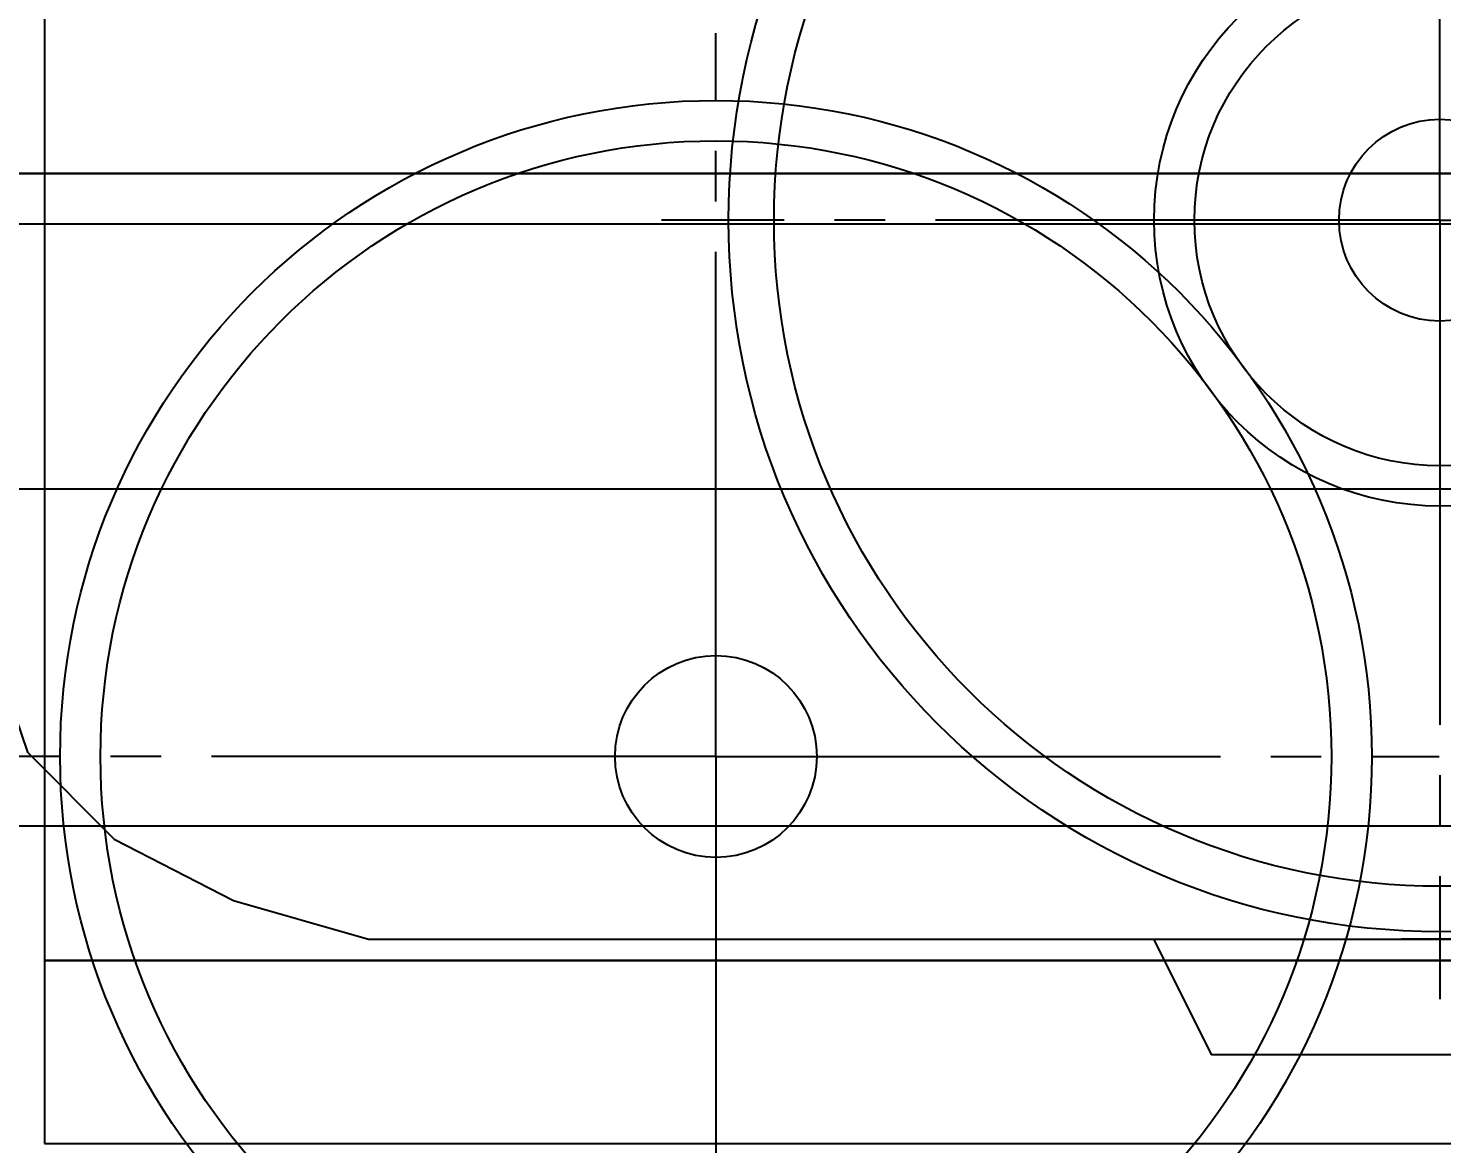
# Model space of a CAD drawing. Extents: x -381 to 213, y -63 to 250.
# Drawn here: x -60.81 to -18.79, y 115.6 to 148.75 of the extents above; entities that cross this region are included whole.
import ezdxf

# ---------------------------------------------------------------- set-up
doc = ezdxf.new("R2010")
doc.units = 0
doc.header["$MEASUREMENT"] = 0
for name, pattern in [('K5LT65535', [0]), ('K5LT_AXLED', [19.5, 15, -1.5, 1.5, -1.5]), ('K5LT_BASIC', [0]), ('K5LT_THIN', [0])]:
    doc.linetypes.add(name, pattern=pattern)
doc.layers.add('Системный слой', color=7, linetype='Continuous')
doc.styles.add('K5_DIMSTYLE', font='win_eskd.shx', dxfattribs={"width": 0.7, "oblique": 15, "bigfont": 'b_eskd.shx'})
doc.styles.add('K5_TEXTSTYLE', font='win_eskd.shx', dxfattribs={"width": 0.7, "oblique": 15, "bigfont": 'b_eskd.shx'})
doc.dimstyles.new('K5_DIMSTYLE14', dxfattribs={"dimtxt": 5, "dimasz": 1, "dimexe": 2, "dimexo": 0, "dimgap": 1, "dimtad": 1, "dimtxsty": 'K5_DIMSTYLE', "dimblk1": 'K5_OUTSIDE', "dimblk2": 'K5_OUTSIDE', "dimsah": 1, "dimcen": 5, "dimdle": 5, "dimclrd": 7, "dimclre": 7, "dimclrt": 7, "dimadec": 0, "dimazin": 0, "dimtfac": 0.666, "dimtdec": 4, "dimtmove": 0, "dimatfit": 3, "dimfxl": 0, "dimtvp": 1, "dimtolj": 1, "dimtzin": 0, "dimarcsym": 0})

# ---------------------------------------------------------------- blocks, each defined once
blk = doc.blocks.new('*D')
at = {"layer": 'Системный слой', "color": 7, "linetype": 'K5LT_THIN'}
for p, q in [((-149.074, 155.368), (-149.074, 203.891)), ((121.111, 135.447), (121.111, 203.891)), ((-149.074, 201.891), (-144.074, 202.549)), ((-144.074, 202.549), (-144.574, 201.891)), ((116.611, 201.891), (116.111, 202.549)), ((116.111, 202.549), (121.111, 201.891)), ((-144.074, 201.233), (-149.074, 201.891)), ((-149.074, 201.891), (121.111, 201.891)), ((-144.574, 201.891), (-144.074, 201.233)), ((121.111, 201.891), (116.111, 201.233)), ((116.111, 201.233), (116.611, 201.891)), ((-62.851, 194.699), (-160.397, 194.699)), ((-159.056, 189.699), (-158.397, 194.699)), ((-158.397, 194.699), (-157.739, 189.699)), ((-158.397, 194.699), (-158.397, 109.096)), ((-158.397, 190.199), (-159.056, 189.699)), ((-157.739, 189.699), (-158.397, 190.199)), ((-158.397, 109.096), (-159.056, 114.096)), ((-159.056, 114.096), (-158.397, 113.596)), ((-158.397, 113.596), (-157.739, 114.096)), ((-157.739, 114.096), (-158.397, 109.096)), ((-51.176, 109.096), (-160.397, 109.096))]:
    blk.add_line(p, q, dxfattribs=at)
at = {"layer": 'Системный слой'}
for points in [[(-144.574, 201.891), (-144.074, 202.549), (-149.074, 201.891), (-144.574, 201.891)], [(121.111, 201.891), (116.611, 201.891), (116.111, 202.549), (121.111, 201.891)], [(-144.074, 201.233), (-144.574, 201.891), (-149.074, 201.891), (-144.074, 201.233)], [(116.611, 201.891), (121.111, 201.891), (116.111, 201.233), (116.611, 201.891)], [(-158.397, 190.199), (-158.397, 194.699), (-159.056, 189.699), (-158.397, 190.199)], [(-157.739, 189.699), (-158.397, 194.699), (-158.397, 190.199), (-157.739, 189.699)], [(-158.397, 109.096), (-158.397, 113.596), (-159.056, 114.096), (-158.397, 109.096)], [(-158.397, 109.096), (-157.739, 114.096), (-158.397, 113.596), (-158.397, 109.096)]]:
    blk.add_solid(points, dxfattribs=at)
at = {"layer": 'Системный слой', "color": 7, "style": 'K5_TEXTSTYLE', "oblique": 20, "width": 0.7}
blk.add_text('270,18', height=5, dxfattribs=at).set_placement((-22.637, 204.426))
blk.add_text('85,6', height=5, rotation=90, dxfattribs=at).set_placement((-160.932, 145.981))
blk = doc.blocks.new('K5_OUTSIDE')
at = {"color": 7, "linetype": 'K5LT_THIN'}
for p, q in [((0, 0), (-5, 0.658)), ((-5, 0.658), (-4.5, 0)), ((0, 0), (-7, 0)), ((-4.5, 0), (-5, -0.658)), ((-5, -0.658), (0, 0))]:
    blk.add_line(p, q, dxfattribs=at)
for points in [[(0, 0), (-4.5, 0), (-5, 0.658), (0, 0)], [(-4.5, 0), (0, 0), (-5, -0.658), (-4.5, 0)]]:
    blk.add_solid(points)
blk = doc.blocks.new('*U')
at = {"layer": 'Системный слой', "color": 5, "linetype": 'K5LT_BASIC'}
for p, q in [((107.35, 106.308), (-120.65, 106.308)), ((-120.65, 96.308), (107.35, 96.308)), ((-41.505, 21.831), (-41.505, -22.169)), ((156.17, 1.223), (-168.83, 1.223)), ((-46.622, 1.223), (33.378, 1.223)), ((-168.83, -0.277), (156.17, -0.277)), ((-41.505, -22.169), (43.495, -22.169)), ((43.495, -22.17), (-41.505, -22.17)), ((-41.505, -22.17), (-41.505, -27.611)), ((-41.505, -27.611), (43.495, -27.611))]:
    blk.add_line(p, q, dxfattribs=at)
at = {"layer": 'Системный слой', "color": 30, "linetype": 'K5LT_AXLED'}
for p, q in [((-0.009, -0.168), (-0.009, 22.982)), ((-0.009, -0.168), (-0.009, 21.632)), ((-0.009, -0.168), (-0.009, 9.132)), ((-21.536, -16.111), (-21.536, 5.389)), ((-21.536, -16.111), (-21.536, 4.189)), ((-0.009, -0.168), (-23.159, -0.168)), ((-0.009, -0.168), (-21.809, -0.168)), ((-0.009, -0.168), (-9.309, -0.168)), ((-0.009, -0.168), (23.141, -0.168)), ((-0.009, -0.168), (-0.009, -23.318)), ((-0.009, -0.168), (21.791, -0.168)), ((-0.009, -0.168), (-0.009, -21.968)), ((-0.009, -0.168), (9.291, -0.168)), ((-0.009, -0.168), (-0.009, -9.468)), ((-21.536, -16.111), (-43.036, -16.111)), ((-21.536, -16.111), (-41.836, -16.111)), ((-21.536, -16.111), (-0.036, -16.111)), ((-21.536, -16.111), (-21.536, -37.611)), ((-21.536, -16.111), (-1.236, -16.111)), ((-21.536, -16.111), (-21.536, -36.411))]:
    blk.add_line(p, q, dxfattribs=at)
blk = doc.blocks.new('*F')
at = {"layer": 'Системный слой', "color": 5, "linetype": 'K5LT65535'}
for points in [[(-51.58, 12.152), (-51.58, 15.788), (-42.68, 41.722), (-39.714, 44.689), (1.149, 44.689), (2.728, 43.11), (2.728, -18.333), (0.766, -21.534), (-1.148, -21.534)], [(61.31, -34.166), (-32.345, -34.121), (-47.082, -29.094), (-58.662, -6.988), (-60.958, -2.49), (-65.073, -0.385), (-75.983, 2.103), (-86.605, 2.103), (-95.888, 2.103), (-104.022, -0.385), (-108.998, -5.361), (-114.262, -13.687), (-130.243, -13.687), (-130.243, 12.152), (-51.58, 12.152), (-42.01, -15.983), (-39.427, -18.567), (-35.886, -20.385), (-31.867, -21.534), (54.835, -21.534), (57.084, -19.285), (57.084, 15.692), (64.596, 15.692), (64.622, 7.622)], [(20.671, -21.534), (19.427, -24.979), (-6.794, -24.979), (-8.516, -21.534)]]:
    blk.add_lwpolyline(points, dxfattribs=at)
at = {"layer": 'Системный слой', "color": 5, "linetype": 'K5LT_BASIC'}
for centre, radius in [((-0.009, -0.168), 21.15), ((-0.009, -0.168), 19.8), ((-0.009, -0.168), 8.5), ((-0.009, -0.168), 7.3), ((-21.536, -16.111), 19.5), ((-0.009, -0.168), 3), ((-21.536, -16.111), 18.3), ((-21.536, -16.111), 3)]:
    blk.add_circle(centre, radius, dxfattribs=at)
at = {"layer": 'Системный слой'}
blk.add_blockref('*U', (0, 0), dxfattribs=at)
blk.add_blockref('*U', (0, 0), dxfattribs=at)
blk.add_blockref('*U', (0, 0), dxfattribs=at)
blk.add_blockref('*U', (0, 0), dxfattribs=at)
blk.add_blockref('*U', (0, 0), dxfattribs=at)
blk.add_blockref('*U', (0, 0), dxfattribs=at)
blk.add_blockref('*U', (0, 0), dxfattribs=at)
blk.add_blockref('*U', (0, 0), dxfattribs=at)
blk.add_blockref('*U', (0, 0), dxfattribs=at)
blk.add_blockref('*U', (0, 0), dxfattribs=at)
blk.add_blockref('*U', (0, 0), dxfattribs=at)
blk.add_blockref('*U', (0, 0), dxfattribs=at)
blk.add_blockref('*U', (0, 0), dxfattribs=at)
blk.add_blockref('*U', (0, 0), dxfattribs=at)
blk.add_blockref('*U', (0, 0), dxfattribs=at)
blk.add_blockref('*U', (0, 0), dxfattribs=at)
blk.add_blockref('*U', (0, 0), dxfattribs=at)
blk.add_blockref('*U', (0, 0), dxfattribs=at)
blk.add_blockref('*U', (0, 0), dxfattribs=at)
blk.add_blockref('*U', (0, 0), dxfattribs=at)
blk.add_blockref('*U', (0, 0), dxfattribs=at)
blk.add_blockref('*U', (0, 0), dxfattribs=at)
blk.add_blockref('*U', (0, 0), dxfattribs=at)
blk.add_blockref('*U', (0, 0), dxfattribs=at)
blk.add_blockref('*U', (0, 0), dxfattribs=at)
blk.add_blockref('*U', (0, 0), dxfattribs=at)
blk.add_blockref('*U', (0, 0), dxfattribs=at)
blk.add_blockref('*U', (0, 0), dxfattribs=at)
blk.add_blockref('*U', (0, 0), dxfattribs=at)
blk.add_blockref('*U', (0, 0), dxfattribs=at)
blk.add_blockref('*U', (0, 0), dxfattribs=at)
blk.add_blockref('*U', (0, 0), dxfattribs=at)
blk.add_blockref('*U', (0, 0), dxfattribs=at)
blk.add_blockref('*U', (0, 0), dxfattribs=at)
blk.add_blockref('*U', (0, 0), dxfattribs=at)
blk.add_blockref('*U', (0, 0), dxfattribs=at)
blk.add_blockref('*U', (0, 0), dxfattribs=at)
blk.add_blockref('*U', (0, 0), dxfattribs=at)
blk.add_blockref('*U', (0, 0), dxfattribs=at)
blk.add_blockref('*U', (0, 0), dxfattribs=at)
blk.add_blockref('*U', (0, 0), dxfattribs=at)
blk.add_blockref('*U', (0, 0), dxfattribs=at)
blk.add_blockref('*U', (0, 0), dxfattribs=at)
blk.add_blockref('*U', (0, 0), dxfattribs=at)
blk.add_blockref('*U', (0, 0), dxfattribs=at)
blk.add_blockref('*U', (0, 0), dxfattribs=at)
blk.add_blockref('*U', (0, 0), dxfattribs=at)
blk.add_blockref('*U', (0, 0), dxfattribs=at)
blk.add_blockref('*U', (0, 0), dxfattribs=at)
blk.add_blockref('*U', (0, 0), dxfattribs=at)
blk.add_blockref('*U', (0, 0), dxfattribs=at)
blk.add_blockref('*U', (0, 0), dxfattribs=at)
blk.add_blockref('*U', (0, 0), dxfattribs=at)
blk.add_blockref('*U', (0, 0), dxfattribs=at)
blk.add_blockref('*U', (0, 0), dxfattribs=at)
blk.add_blockref('*U', (0, 0), dxfattribs=at)
blk.add_blockref('*U', (0, 0), dxfattribs=at)
blk.add_blockref('*U', (0, 0), dxfattribs=at)
blk.add_blockref('*U', (0, 0), dxfattribs=at)
blk.add_blockref('*U', (0, 0), dxfattribs=at)
blk.add_blockref('*U', (0, 0), dxfattribs=at)
blk.add_blockref('*U', (0, 0), dxfattribs=at)
blk.add_blockref('*U', (0, 0), dxfattribs=at)
blk.add_blockref('*U', (0, 0), dxfattribs=at)
blk.add_blockref('*U', (0, 0), dxfattribs=at)
blk.add_blockref('*U', (0, 0), dxfattribs=at)
blk.add_blockref('*U', (0, 0), dxfattribs=at)
blk.add_blockref('*U', (0, 0), dxfattribs=at)
blk.add_blockref('*U', (0, 0), dxfattribs=at)
blk.add_blockref('*U', (0, 0), dxfattribs=at)
blk.add_blockref('*U', (0, 0), dxfattribs=at)
blk.add_blockref('*U', (0, 0), dxfattribs=at)
blk.add_blockref('*U', (0, 0), dxfattribs=at)
blk.add_blockref('*U', (0, 0), dxfattribs=at)
blk.add_blockref('*U', (0, 0), dxfattribs=at)
blk.add_blockref('*U', (0, 0), dxfattribs=at)
blk.add_blockref('*U', (0, 0), dxfattribs=at)
blk.add_blockref('*U', (0, 0), dxfattribs=at)
blk.add_blockref('*U', (0, 0), dxfattribs=at)
blk.add_blockref('*U', (0, 0), dxfattribs=at)
blk.add_blockref('*U', (0, 0), dxfattribs=at)
blk.add_blockref('*U', (0, 0), dxfattribs=at)
blk.add_blockref('*U', (0, 0), dxfattribs=at)
blk.add_blockref('*U', (0, 0), dxfattribs=at)
blk.add_blockref('*U', (0, 0), dxfattribs=at)
blk.add_blockref('*U', (0, 0), dxfattribs=at)
blk.add_blockref('*U', (0, 0), dxfattribs=at)
blk.add_blockref('*U', (0, 0), dxfattribs=at)
blk.add_blockref('*U', (0, 0), dxfattribs=at)
blk.add_blockref('*U', (0, 0), dxfattribs=at)
blk.add_blockref('*U', (0, 0), dxfattribs=at)
blk.add_blockref('*U', (0, 0), dxfattribs=at)
blk.add_blockref('*U', (0, 0), dxfattribs=at)
blk.add_blockref('*U', (0, 0), dxfattribs=at)
blk.add_blockref('*U', (0, 0), dxfattribs=at)
blk.add_blockref('*U', (0, 0), dxfattribs=at)
blk.add_blockref('*U', (0, 0), dxfattribs=at)
blk.add_blockref('*U', (0, 0), dxfattribs=at)
blk.add_blockref('*U', (0, 0), dxfattribs=at)
blk.add_blockref('*U', (0, 0), dxfattribs=at)
blk.add_blockref('*U', (0, 0), dxfattribs=at)
blk.add_blockref('*U', (0, 0), dxfattribs=at)
blk.add_blockref('*U', (0, 0), dxfattribs=at)
blk.add_blockref('*U', (0, 0), dxfattribs=at)
blk.add_blockref('*U', (0, 0), dxfattribs=at)
blk.add_blockref('*U', (0, 0), dxfattribs=at)
blk.add_blockref('*U', (0, 0), dxfattribs=at)
blk.add_blockref('*U', (0, 0), dxfattribs=at)
blk.add_blockref('*U', (0, 0), dxfattribs=at)
blk.add_blockref('*U', (0, 0), dxfattribs=at)
blk.add_blockref('*U', (0, 0), dxfattribs=at)
blk.add_blockref('*U', (0, 0), dxfattribs=at)
blk.add_blockref('*U', (0, 0), dxfattribs=at)
blk.add_blockref('*U', (0, 0), dxfattribs=at)
blk.add_blockref('*U', (0, 0), dxfattribs=at)
blk.add_blockref('*U', (0, 0), dxfattribs=at)
blk.add_blockref('*U', (0, 0), dxfattribs=at)
blk.add_blockref('*U', (0, 0), dxfattribs=at)
blk.add_blockref('*U', (0, 0), dxfattribs=at)
blk.add_blockref('*U', (0, 0), dxfattribs=at)
blk.add_blockref('*U', (0, 0), dxfattribs=at)
blk.add_blockref('*U', (0, 0), dxfattribs=at)
blk.add_blockref('*U', (0, 0), dxfattribs=at)
blk.add_blockref('*U', (0, 0), dxfattribs=at)
blk.add_blockref('*U', (0, 0), dxfattribs=at)
blk.add_blockref('*U', (0, 0), dxfattribs=at)
blk.add_blockref('*U', (0, 0), dxfattribs=at)
blk.add_blockref('*U', (0, 0), dxfattribs=at)
blk.add_blockref('*U', (0, 0), dxfattribs=at)
blk.add_blockref('*U', (0, 0), dxfattribs=at)
blk.add_blockref('*U', (0, 0), dxfattribs=at)
blk.add_blockref('*U', (0, 0), dxfattribs=at)
blk.add_blockref('*U', (0, 0), dxfattribs=at)
blk.add_blockref('*U', (0, 0), dxfattribs=at)
blk.add_blockref('*U', (0, 0), dxfattribs=at)
blk.add_blockref('*U', (0, 0), dxfattribs=at)
blk.add_blockref('*U', (0, 0), dxfattribs=at)
blk.add_blockref('*U', (0, 0), dxfattribs=at)
blk.add_blockref('*U', (0, 0), dxfattribs=at)
blk.add_blockref('*U', (0, 0), dxfattribs=at)
blk.add_blockref('*U', (0, 0), dxfattribs=at)
blk.add_blockref('*U', (0, 0), dxfattribs=at)
blk.add_blockref('*U', (0, 0), dxfattribs=at)
blk.add_blockref('*U', (0, 0), dxfattribs=at)
blk.add_blockref('*U', (0, 0), dxfattribs=at)
blk.add_blockref('*U', (0, 0), dxfattribs=at)
blk.add_blockref('*U', (0, 0), dxfattribs=at)
blk.add_blockref('*U', (0, 0), dxfattribs=at)
blk.add_blockref('*U', (0, 0), dxfattribs=at)
blk.add_blockref('*U', (0, 0), dxfattribs=at)
blk.add_blockref('*U', (0, 0), dxfattribs=at)
blk.add_blockref('*U', (0, 0), dxfattribs=at)
blk.add_blockref('*U', (0, 0), dxfattribs=at)
blk.add_blockref('*U', (0, 0), dxfattribs=at)
blk.add_blockref('*U', (0, 0), dxfattribs=at)
blk.add_blockref('*U', (0, 0), dxfattribs=at)
blk.add_blockref('*U', (0, 0), dxfattribs=at)
blk.add_blockref('*U', (0, 0), dxfattribs=at)
blk.add_blockref('*U', (0, 0), dxfattribs=at)
blk.add_blockref('*U', (0, 0), dxfattribs=at)
blk.add_blockref('*U', (0, 0), dxfattribs=at)
blk.add_blockref('*U', (0, 0), dxfattribs=at)
blk.add_blockref('*U', (0, 0), dxfattribs=at)
blk.add_blockref('*U', (0, 0), dxfattribs=at)
blk.add_blockref('*U', (0, 0), dxfattribs=at)
blk.add_blockref('*U', (0, 0), dxfattribs=at)
blk.add_blockref('*U', (0, 0), dxfattribs=at)
blk.add_blockref('*U', (0, 0), dxfattribs=at)
blk.add_blockref('*U', (0, 0), dxfattribs=at)
blk.add_blockref('*U', (0, 0), dxfattribs=at)
blk.add_blockref('*U', (0, 0), dxfattribs=at)
blk.add_blockref('*U', (0, 0), dxfattribs=at)
blk.add_blockref('*U', (0, 0), dxfattribs=at)
blk.add_blockref('*U', (0, 0), dxfattribs=at)
blk.add_blockref('*U', (0, 0), dxfattribs=at)
blk.add_blockref('*U', (0, 0), dxfattribs=at)
blk.add_blockref('*U', (0, 0), dxfattribs=at)
blk.add_blockref('*U', (0, 0), dxfattribs=at)
blk.add_blockref('*U', (0, 0), dxfattribs=at)
blk.add_blockref('*U', (0, 0), dxfattribs=at)
blk.add_blockref('*U', (0, 0), dxfattribs=at)
blk.add_blockref('*U', (0, 0), dxfattribs=at)
blk.add_blockref('*U', (0, 0), dxfattribs=at)
blk.add_blockref('*U', (0, 0), dxfattribs=at)
blk.add_blockref('*U', (0, 0), dxfattribs=at)
blk.add_blockref('*U', (0, 0), dxfattribs=at)
blk.add_blockref('*U', (0, 0), dxfattribs=at)
blk.add_blockref('*U', (0, 0), dxfattribs=at)
blk.add_blockref('*U', (0, 0), dxfattribs=at)
blk.add_blockref('*U', (0, 0), dxfattribs=at)
blk.add_blockref('*U', (0, 0), dxfattribs=at)
blk.add_blockref('*U', (0, 0), dxfattribs=at)
blk.add_blockref('*U', (0, 0), dxfattribs=at)
blk.add_blockref('*U', (0, 0), dxfattribs=at)
blk.add_blockref('*U', (0, 0), dxfattribs=at)
blk.add_blockref('*U', (0, 0), dxfattribs=at)
blk.add_blockref('*U', (0, 0), dxfattribs=at)
blk.add_blockref('*U', (0, 0), dxfattribs=at)
blk.add_blockref('*U', (0, 0), dxfattribs=at)
blk.add_blockref('*U', (0, 0), dxfattribs=at)
blk.add_blockref('*U', (0, 0), dxfattribs=at)
blk.add_blockref('*U', (0, 0), dxfattribs=at)
blk.add_blockref('*U', (0, 0), dxfattribs=at)
blk.add_blockref('*U', (0, 0), dxfattribs=at)
blk.add_blockref('*U', (0, 0), dxfattribs=at)
blk.add_blockref('*U', (0, 0), dxfattribs=at)
blk.add_blockref('*U', (0, 0), dxfattribs=at)

msp = doc.modelspace()

# ---------------------------------------------------------------- block references
at = {"layer": 'Системный слой'}
for p in [(-18.831, 143.216), (-96.515, 28.741)]:
    msp.add_blockref('*F', p, dxfattribs=at)

# ---------------------------------------------------------------- dimensions: what is measured, and where the dimension line sits
dim = msp.add_linear_dim(base=(-149.0741, 201.8911), p1=(-149.0741, 155.3678), p2=(121.1107, 135.4469), dimstyle='K5_DIMSTYLE14', override={"dimpost": ' '}, dxfattribs=at)
dim.commit()
dim.dimension.update_dxf_attribs({"geometry": '*D', "text_midpoint": (-22.6366, 204.4257), "dimtype": 160})
dim = msp.add_linear_dim(base=(-158.397, 194.699), p1=(-62.851, 194.699), p2=(-51.176, 109.096), angle=90, dimstyle='K5_DIMSTYLE14', override={"dimpost": ' '}, dxfattribs=at)
dim.commit()
dim.dimension.update_dxf_attribs({"geometry": '*D', "text_midpoint": (-160.932, 145.981), "dimtype": 160})

doc.saveas('drawing.dxf')
